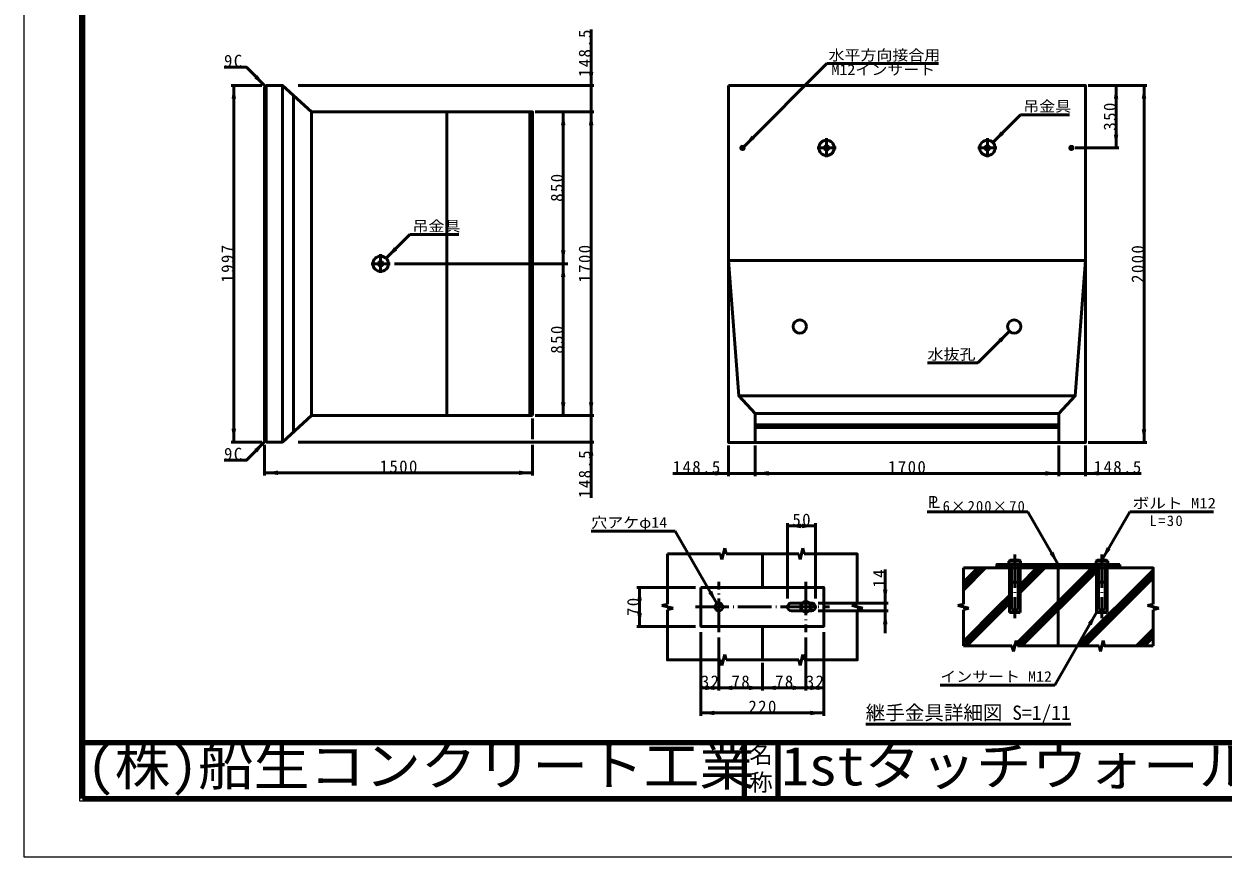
# Model space of a CAD drawing. Units: millimetres, scale not verified, with parts at other scales. Extents: x -2102 to 2102, y -1485 to 1485.
# Drawn here: x -2102 to 47, y -1485 to 7 of the extents above; entities that cross this region are included whole.
import ezdxf
from ezdxf.enums import TextEntityAlignment as Align

# ---------------------------------------------------------------- set-up
doc = ezdxf.new("R2010")
doc.units = ezdxf.units.MM
doc.header["$LTSCALE"] = 5
doc.linetypes.add('DASHED', pattern=[7.5, 6, -1.5])
doc.linetypes.add('LONG_DASHED_DOTTED', pattern=[15.25, 12, -1.5, 0.25, -1.5])
doc.layers.add('0-0_V-nasSTD', color=7, linetype='Continuous', lineweight=50)
doc.layers.add('0-1_0', color=7, linetype='Continuous', lineweight=100)
doc.styles.add('ＭＳ ゴシック', font='')
doc.styles.get('ＭＳ ゴシック').set_extended_font_data('MS Gothic')

msp = doc.modelspace()

# ---------------------------------------------------------------- linework, layer by layer
at = {"layer": '0-0_V-nasSTD', "lineweight": 100}
for p, q in [((-1997.5, 1380), (-1997.5, -1380)), ((-812.5, -1280), (-812.5, -1380)), ((-752.5, -1280), (-752.5, -1380)), ((-1997.5, -1380), (1997.5, -1380))]:
    msp.add_line(p, q, dxfattribs=at)
at = {"layer": '0-0_V-nasSTD'}
for p, q in [((-1086.737, -102.666), (-1086.737, -2.666)), ((-813.427, -212.516), (-664.574, -63.663)), ((-664.574, -63.663), (-464.574, -63.663)), ((-1676.737, -102.666), (-1731.737, -102.666)), ((-1726.737, -102.666), (-1726.737, -741.706)), ((-1668.857, -102.666), (-1671.737, -105.546)), ((-1671.737, -105.546), (-1671.737, -738.826)), ((-1668.857, -741.706), (-1668.857, -102.666)), ((-1639.737, -102.666), (-1587.771, -150.186)), ((-1611.737, -102.666), (-1081.737, -102.666)), ((-91.497, -102.666), (-196.497, -102.666)), ((-146.497, -102.666), (-146.497, -214.666)), ((-96.497, -102.666), (-96.497, -742.666)), ((-1619.771, -723.448), (-1619.771, -120.923)), ((-1345.337, -694.186), (-1345.337, -150.186)), ((-1196.537, -694.186), (-1196.537, -150.186)), ((-1186.737, -150.186), (-1081.737, -150.186)), ((-1136.737, -422.186), (-1136.737, -150.186)), ((-367.287, -204.936), (-317.789, -155.439)), ((-317.789, -155.439), (-229.789, -155.439)), ((-141.497, -214.666), (-219.497, -214.666)), ((-1454.007, -412.456), (-1411.58, -370.03)), ((-1411.58, -370.03), (-1323.58, -370.03)), ((-1438.737, -422.186), (-1128.737, -422.186)), ((-1136.737, -694.186), (-1136.737, -422.186)), ((-201.497, -416.266), (-840.537, -416.266)), ((-394.07, -599.72), (-337.502, -543.151)), ((-484.07, -599.72), (-394.07, -599.72)), ((-822.281, -658.7), (-219.752, -658.7)), ((-1587.771, -694.186), (-1639.737, -741.706)), ((-1191.737, -736.706), (-1191.737, -699.186)), ((-1186.737, -694.186), (-1081.737, -694.186)), ((-1086.737, -694.186), (-1086.737, -741.706)), ((-793.017, -742.666), (-793.017, -690.7)), ((-793.017, -690.7), (-249.017, -690.7)), ((-249.017, -742.666), (-249.017, -690.7)), ((-793.017, -710.666), (-249.017, -710.666)), ((-793.017, -715.466), (-249.017, -715.466)), ((-1676.737, -741.706), (-1731.737, -741.706)), ((-1671.737, -738.826), (-1668.857, -741.706)), ((-1671.737, -801.706), (-1671.737, -746.706)), ((-1611.737, -741.706), (-1081.737, -741.706)), ((-1191.737, -801.706), (-1191.737, -746.706)), ((-1086.737, -741.706), (-1086.737, -841.706)), ((-840.537, -747.666), (-840.537, -802.666)), ((-793.017, -747.666), (-793.017, -802.666)), ((-249.017, -747.666), (-249.017, -802.666)), ((-201.497, -747.666), (-201.497, -802.666)), ((-91.497, -742.666), (-196.497, -742.666)), ((-1191.737, -796.706), (-1671.737, -796.706)), ((-840.537, -797.666), (-940.537, -797.666)), ((-793.017, -797.666), (-840.537, -797.666)), ((-201.497, -797.666), (-101.497, -797.666)), ((-484.581, -866.361), (-304.581, -866.361)), ((-304.581, -866.361), (-249.962, -960.963)), ((-121.962, -866.361), (-171.962, -952.963)), ((-121.962, -866.361), (28.038, -866.361)), ((-1086.462, -900.997), (-936.462, -900.997)), ((-861.462, -1030.901), (-936.462, -900.997)), ((-734.962, -886.963), (-734.962, -1021.963)), ((-734.962, -891.963), (-684.962, -891.963)), ((-684.962, -886.963), (-684.962, -1021.963)), ((-949.962, -941.963), (-854.962, -941.963)), ((-949.962, -1031.963), (-949.962, -941.963)), ((-854.962, -941.963), (-852.462, -951.963)), ((-847.462, -931.963), (-852.462, -951.963)), ((-847.462, -931.963), (-844.962, -941.963)), ((-844.962, -941.963), (-714.962, -941.963)), ((-779.962, -941.963), (-779.962, -1001.963)), ((-714.962, -941.963), (-712.462, -951.963)), ((-707.462, -931.963), (-712.462, -951.963)), ((-707.462, -931.963), (-704.962, -941.963)), ((-419.962, -966.963), (-419.962, -1031.963)), ((-394.259, -966.963), (-419.962, -992.667)), ((-387.187, -966.963), (-419.962, -999.738)), ((-380.116, -966.963), (-419.962, -1006.809)), ((-358.903, -966.963), (-352.903, -960.963)), ((-351.832, -966.963), (-345.832, -960.963)), ((-344.761, -966.963), (-338.761, -960.963)), ((-336.462, -952.963), (-338.462, -954.963)), ((-317.462, -954.963), (-338.462, -954.963)), ((-337.69, -966.963), (-333.962, -963.236)), ((-337.462, -1046.963), (-337.462, -966.963)), ((-319.462, -952.963), (-336.462, -952.963)), ((-333.962, -990.963), (-333.962, -960.963)), ((-189.198, -966.963), (-324.21, -1101.975)), ((-182.127, -966.963), (-322.127, -1106.963)), ((-317.548, -960.963), (-321.962, -965.378)), ((-321.962, -960.963), (-321.962, -990.963)), ((-319.462, -952.963), (-317.462, -954.963)), ((-318.462, -1046.963), (-318.462, -966.963)), ((-288.193, -966.963), (-318.462, -997.233)), ((-281.121, -966.963), (-318.462, -1004.304)), ((-274.05, -966.963), (-318.462, -1011.375)), ((-316.477, -966.963), (-310.477, -960.963)), ((-309.406, -966.963), (-303.406, -960.963)), ((-302.335, -966.963), (-296.335, -960.963)), ((-295.264, -966.963), (-289.264, -960.963)), ((-288.193, -966.963), (-282.193, -960.963)), ((-281.121, -966.963), (-275.121, -960.963)), ((-274.05, -966.963), (-268.05, -960.963)), ((-266.979, -966.963), (-260.979, -960.963)), ((-259.908, -966.963), (-253.908, -960.963)), ((-252.837, -966.963), (-249.962, -964.088)), ((-246.837, -960.963), (-249.962, -964.088)), ((-249.962, -966.963), (-249.962, -1106.963)), ((-245.766, -966.963), (-239.766, -960.963)), ((-238.695, -966.963), (-232.695, -960.963)), ((-231.624, -966.963), (-225.624, -960.963)), ((-224.553, -966.963), (-218.553, -960.963)), ((-217.482, -966.963), (-211.482, -960.963)), ((-210.411, -966.963), (-204.411, -960.963)), ((-203.34, -966.963), (-197.34, -960.963)), ((-196.269, -966.963), (-190.269, -960.963)), ((-189.198, -966.963), (-183.198, -960.963)), ((-180.462, -952.963), (-182.462, -954.963)), ((-161.462, -954.963), (-182.462, -954.963)), ((-182.127, -966.963), (-177.962, -962.799)), ((-181.462, -1046.963), (-181.462, -966.963)), ((-163.462, -952.963), (-180.462, -952.963)), ((-177.962, -990.963), (-177.962, -960.963)), ((-161.984, -960.963), (-165.962, -964.941)), ((-165.962, -960.963), (-165.962, -990.963)), ((-163.462, -952.963), (-161.462, -954.963)), ((-162.462, -1046.963), (-162.462, -966.963)), ((-160.913, -966.963), (-154.913, -960.963)), ((-153.842, -966.963), (-147.842, -960.963)), ((-146.771, -966.963), (-140.771, -960.963)), ((-139.962, -960.963), (-139.962, -966.963)), ((-559.962, -1029.963), (-559.962, -969.963)), ((-315.055, -1106.963), (-181.462, -973.37)), ((-216.061, -1106.963), (-79.962, -970.865)), ((-208.989, -1106.963), (-79.962, -977.936)), ((-201.918, -1106.963), (-79.962, -985.007)), ((-1004.962, -1001.963), (-899.962, -1001.963)), ((-999.962, -1071.963), (-999.962, -1001.963)), ((-333.962, -1040.963), (-333.962, -990.963)), ((-321.962, -1040.963), (-321.962, -990.963)), ((-177.962, -1040.963), (-177.962, -990.963)), ((-165.962, -1040.963), (-165.962, -990.963)), ((-727.962, -1029.963), (-708.025, -1029.963)), ((-695.9, -1029.963), (-691.962, -1029.963)), ((-554.962, -1029.963), (-679.962, -1029.963)), ((-559.962, -1043.963), (-559.962, -1029.963)), ((-358.193, -1036.963), (-337.462, -1016.233)), ((-351.121, -1036.963), (-337.462, -1023.304)), ((-344.05, -1036.963), (-337.462, -1030.375)), ((-959.962, -1034.463), (-949.962, -1031.963)), ((-959.962, -1034.463), (-939.962, -1039.463)), ((-949.962, -1041.963), (-939.962, -1039.463)), ((-708.025, -1043.963), (-727.962, -1043.963)), ((-691.962, -1043.963), (-695.9, -1043.963)), ((-554.962, -1043.963), (-679.962, -1043.963)), ((-619.962, -1034.463), (-609.962, -1031.963)), ((-619.962, -1034.463), (-599.962, -1039.463)), ((-609.962, -1041.963), (-599.962, -1039.463)), ((-559.962, -1083.963), (-559.962, -1043.963)), ((-429.962, -1034.463), (-419.962, -1031.963)), ((-429.962, -1034.463), (-409.962, -1039.463)), ((-358.193, -1036.963), (-419.962, -1098.733)), ((-351.121, -1036.963), (-419.962, -1105.804)), ((-419.962, -1041.963), (-409.962, -1039.463)), ((-419.694, -1041.896), (-419.962, -1042.164)), ((-419.962, -1041.963), (-419.962, -1106.963)), ((-344.05, -1036.963), (-414.05, -1106.963)), ((-318.462, -1046.963), (-337.462, -1046.963)), ((-256.462, -1176.867), (-181.462, -1046.963)), ((-162.462, -1046.963), (-181.462, -1046.963)), ((-89.962, -1034.463), (-79.962, -1031.963)), ((-89.962, -1034.463), (-69.962, -1039.463)), ((-79.962, -1041.963), (-69.962, -1039.463)), ((-79.962, -1041.963), (-79.962, -1106.963)), ((-71.051, -1039.735), (-70.616, -1039.3)), ((-1004.962, -1071.963), (-899.962, -1071.963)), ((-779.962, -1071.963), (-779.962, -1131.963)), ((-889.962, -1081.963), (-889.962, -1231.963)), ((-857.962, -1091.963), (-857.962, -1186.963)), ((-701.962, -1091.963), (-701.962, -1186.963)), ((-669.962, -1081.963), (-669.962, -1231.963)), ((-109.994, -1106.963), (-79.962, -1076.931)), ((-102.923, -1106.963), (-79.962, -1084.002)), ((-95.852, -1106.963), (-79.962, -1091.073)), ((-419.962, -1106.963), (-332.962, -1106.963)), ((-332.962, -1106.963), (-330.462, -1116.963)), ((-332.21, -1109.975), (-327.551, -1105.316)), ((-325.462, -1096.963), (-330.462, -1116.963)), ((-325.462, -1096.963), (-322.962, -1106.963)), ((-322.962, -1106.963), (-176.962, -1106.963)), ((-176.962, -1106.963), (-174.462, -1116.963)), ((-169.462, -1096.963), (-174.462, -1116.963)), ((-854.962, -1131.963), (-852.462, -1141.963)), ((-847.462, -1121.963), (-852.462, -1141.963)), ((-847.462, -1121.963), (-844.962, -1131.963)), ((-714.962, -1131.963), (-844.962, -1131.963)), ((-779.962, -1136.963), (-779.962, -1186.963)), ((-714.962, -1131.963), (-712.462, -1141.963)), ((-707.462, -1121.963), (-712.462, -1141.963)), ((-707.462, -1121.963), (-704.962, -1131.963)), ((-889.962, -1181.963), (-857.962, -1181.963)), ((-857.962, -1181.963), (-779.962, -1181.963)), ((-779.962, -1181.963), (-701.962, -1181.963)), ((-669.962, -1181.963), (-701.962, -1181.963)), ((-256.462, -1176.867), (-461.462, -1176.867)), ((-889.962, -1226.963), (-669.962, -1226.963)), ((-594.962, -1246.991), (-227.462, -1246.991))]:
    msp.add_line(p, q, dxfattribs=at)
at = {"layer": '0-0_V-nasSTD', "linetype": 'LONG_DASHED_DOTTED'}
for p, q in [((-820.377, -214.666), (-810.777, -214.666)), ((-815.577, -219.466), (-815.577, -209.866)), ((-681.977, -214.666), (-648.057, -214.666)), ((-665.017, -197.226), (-665.017, -231.146)), ((-393.977, -214.666), (-360.057, -214.666)), ((-377.017, -197.226), (-377.017, -231.146)), ((-231.257, -214.666), (-221.657, -214.666)), ((-226.457, -219.466), (-226.457, -209.866)), ((-1463.737, -404.746), (-1463.737, -438.666)), ((-1480.697, -422.186), (-1446.777, -422.186)), ((-327.962, -942.963), (-327.962, -1056.963)), ((-171.962, -942.963), (-171.962, -1056.963)), ((-857.962, -1081.963), (-857.962, -991.963)), ((-701.962, -991.963), (-701.962, -1081.963)), ((-899.962, -1036.963), (-659.962, -1036.963))]:
    msp.add_line(p, q, dxfattribs=at)
at = {"layer": '0-0_V-nasSTD', "linetype": 'DASHED'}
for p, q in [((-708.025, -1029.963), (-695.9, -1029.963)), ((-695.9, -1043.963), (-708.025, -1043.963))]:
    msp.add_line(p, q, dxfattribs=at)
at = {"layer": '0-0_V-nasSTD', "lineweight": 18}
for points in [[(-2102.5, -1485), (-2102.5, 1485), (2102.5, 1485), (2102.5, -1485)], [(-2002.5, -1385), (-2002.5, 1385), (2002.5, 1385), (2002.5, -1385)]]:
    msp.add_lwpolyline(points, close=True, dxfattribs=at)
at = {"layer": '0-0_V-nasSTD'}
for points in [[(-1670.297, -104.106), (-1704.238, -70.165), (-1744.238, -70.165)], [(-1668.857, -741.706), (-1639.737, -741.706), (-1639.737, -102.666), (-1668.857, -102.666)], [(-1086.737, -694.186), (-1086.737, -150.186), (-1086.737, -102.666)], [(-1191.737, -694.186), (-1191.737, -150.186), (-1587.771, -150.186)], [(-1191.737, -694.186), (-1587.771, -694.186), (-1587.771, -150.186)], [(-840.537, -416.266), (-822.281, -658.7), (-793.017, -690.7)], [(-201.497, -416.266), (-219.752, -658.7), (-249.017, -690.7)], [(-1670.297, -740.266), (-1704.238, -774.207), (-1744.238, -774.207)], [(-793.017, -797.666), (-249.017, -797.666), (-201.497, -797.666)], [(-704.962, -941.963), (-609.962, -941.963), (-609.962, -1031.963)], [(-79.962, -1031.963), (-79.962, -966.963), (-419.962, -966.963)], [(-139.962, -960.963), (-359.962, -960.963), (-359.962, -966.963)], [(-338.462, -954.963), (-338.462, -960.963), (-317.462, -960.963), (-317.462, -954.963)], [(-182.462, -954.963), (-182.462, -960.963), (-161.462, -960.963), (-161.462, -954.963)], [(-711.056, -1031.713), (-701.962, -1026.463), (-692.869, -1031.713), (-692.869, -1042.213)], [(-854.962, -1131.963), (-949.962, -1131.963), (-949.962, -1041.963)], [(-692.869, -1042.213), (-701.962, -1047.463), (-711.056, -1042.213), (-711.056, -1031.713)], [(-609.962, -1041.963), (-609.962, -1131.963), (-704.962, -1131.963)], [(-169.462, -1096.963), (-166.962, -1106.963), (-79.962, -1106.963)]]:
    msp.add_lwpolyline(points, dxfattribs=at)
for points in [[(-840.537, -102.666), (-840.537, -742.666), (-201.497, -742.666), (-201.497, -102.666)], [(-889.962, -1001.963), (-889.962, -1071.963), (-669.962, -1071.963), (-669.962, -1001.963)]]:
    msp.add_lwpolyline(points, close=True, dxfattribs=at)
for centre, radius in [((-815.577, -214.666), 3.04), ((-815.577, -214.666), 1.92), ((-815.577, -214.666), 1.6), ((-665.017, -214.666), 13.76), ((-665.017, -214.666), 4), ((-377.017, -214.666), 13.76), ((-377.017, -214.666), 4), ((-226.457, -214.666), 3.04), ((-226.457, -214.666), 1.92), ((-226.457, -214.666), 1.6), ((-1463.737, -422.186), 13.76), ((-1463.737, -422.186), 4), ((-713.017, -534.666), 12), ((-329.017, -534.666), 12), ((-857.962, -1036.963), 7), ((-701.962, -1036.963), 8.5)]:
    msp.add_circle(centre, radius, dxfattribs=at)
for centre, radius, start, end in [((-327.962, -981.526), 28.562, 68.4314, 111.5686), ((-171.962, -981.526), 28.562, 68.4314, 111.5686), ((-327.962, -982.963), 10, 233.1301, 306.8699), ((-171.962, -982.963), 10, 233.1301, 306.8699), ((-727.962, -1036.963), 7, 90, 270), ((-691.962, -1036.963), 7, 270, 90), ((-327.962, -1032.963), 10, 233.1301, 306.8699), ((-171.962, -1032.963), 10, 233.1301, 306.8699)]:
    msp.add_arc(centre, radius, start, end, dxfattribs=at)
for points in [[(-1687.267, -87.135), (-1684.439, -84.307), (-1670.297, -104.106)], [(-1090.737, -78.666), (-1086.737, -102.666), (-1086.737, -78.666)], [(-1086.737, -102.666), (-1086.737, -78.666), (-1082.737, -78.666)], [(-1730.737, -126.666), (-1726.737, -126.666), (-1726.737, -102.666)], [(-1726.737, -126.666), (-1726.737, -102.666), (-1722.737, -126.666)], [(-1690.096, -89.964), (-1687.267, -87.135), (-1670.297, -104.106)], [(-150.497, -126.666), (-146.497, -126.666), (-146.497, -102.666)], [(-146.497, -126.666), (-146.497, -102.666), (-142.497, -126.666)], [(-100.497, -126.666), (-96.497, -126.666), (-96.497, -102.666)], [(-96.497, -126.666), (-96.497, -102.666), (-92.497, -126.666)], [(-1140.737, -174.186), (-1136.737, -174.186), (-1136.737, -150.186)], [(-1136.737, -174.186), (-1136.737, -150.186), (-1132.737, -174.186)], [(-1090.737, -174.186), (-1086.737, -174.186), (-1086.737, -150.186)], [(-1086.737, -174.186), (-1086.737, -150.186), (-1082.737, -174.186)], [(-813.427, -212.516), (-799.285, -192.717), (-796.456, -195.546)], [(-367.287, -204.936), (-353.145, -185.137), (-350.316, -187.965)], [(-367.287, -204.936), (-350.316, -187.965), (-347.488, -190.794)], [(-150.497, -190.666), (-146.497, -214.666), (-146.497, -190.666)], [(-146.497, -214.666), (-146.497, -190.666), (-142.497, -190.666)], [(-813.427, -212.516), (-796.456, -195.546), (-793.628, -198.374)], [(-1454.007, -412.456), (-1439.865, -392.657), (-1437.036, -395.485)], [(-1454.007, -412.456), (-1437.036, -395.485), (-1434.208, -398.314)], [(-1140.737, -398.186), (-1136.737, -422.186), (-1136.737, -398.186)], [(-1136.737, -422.186), (-1136.737, -398.186), (-1132.737, -398.186)], [(-1140.737, -446.186), (-1136.737, -446.186), (-1136.737, -422.186)], [(-1136.737, -446.186), (-1136.737, -422.186), (-1132.737, -446.186)], [(-357.301, -557.293), (-354.472, -560.122), (-337.502, -543.151)], [(-354.472, -560.122), (-351.644, -562.95), (-337.502, -543.151)], [(-1140.737, -670.186), (-1136.737, -694.186), (-1136.737, -670.186)], [(-1136.737, -694.186), (-1136.737, -670.186), (-1132.737, -670.186)], [(-1090.737, -670.186), (-1086.737, -694.186), (-1086.737, -670.186)], [(-1086.737, -694.186), (-1086.737, -670.186), (-1082.737, -670.186)], [(-1730.737, -717.706), (-1726.737, -741.706), (-1726.737, -717.706)], [(-1726.737, -741.706), (-1726.737, -717.706), (-1722.737, -717.706)], [(-100.497, -718.666), (-96.497, -742.666), (-96.497, -718.666)], [(-96.497, -742.666), (-96.497, -718.666), (-92.497, -718.666)], [(-1690.096, -754.408), (-1687.267, -757.236), (-1670.297, -740.266)], [(-1687.267, -757.236), (-1684.439, -760.065), (-1670.297, -740.266)], [(-1090.737, -765.706), (-1086.737, -765.706), (-1086.737, -741.706)], [(-1086.737, -765.706), (-1086.737, -741.706), (-1082.737, -765.706)], [(-1671.737, -796.706), (-1647.737, -796.706), (-1647.737, -792.706)], [(-1215.737, -796.706), (-1215.737, -792.706), (-1191.737, -796.706)], [(-864.537, -797.666), (-864.537, -793.666), (-840.537, -797.666)], [(-793.017, -797.666), (-769.017, -797.666), (-769.017, -793.666)], [(-273.017, -797.666), (-273.017, -793.666), (-249.017, -797.666)], [(-201.497, -797.666), (-177.497, -797.666), (-177.497, -793.666)], [(-1671.737, -796.706), (-1647.737, -800.706), (-1647.737, -796.706)], [(-1215.737, -800.706), (-1215.737, -796.706), (-1191.737, -796.706)], [(-864.537, -801.666), (-864.537, -797.666), (-840.537, -797.666)], [(-793.017, -797.666), (-769.017, -801.666), (-769.017, -797.666)], [(-273.017, -801.666), (-273.017, -797.666), (-249.017, -797.666)], [(-201.497, -797.666), (-177.497, -801.666), (-177.497, -797.666)], [(-734.962, -891.963), (-710.962, -891.963), (-710.962, -887.963)], [(-734.962, -891.963), (-710.962, -895.963), (-710.962, -891.963)], [(-708.962, -891.963), (-708.962, -887.963), (-684.962, -891.963)], [(-708.962, -895.963), (-708.962, -891.963), (-684.962, -891.963)], [(-265.427, -942.178), (-261.962, -940.178), (-249.962, -960.963)], [(-261.962, -940.178), (-258.498, -938.178), (-249.962, -960.963)], [(-171.962, -952.963), (-163.427, -930.178), (-159.962, -932.178)], [(-171.962, -952.963), (-159.962, -932.178), (-156.498, -934.178)], [(-1003.962, -1025.963), (-999.962, -1025.963), (-999.962, -1001.963)], [(-999.962, -1025.963), (-999.962, -1001.963), (-995.962, -1025.963)], [(-876.927, -1012.116), (-873.462, -1010.116), (-861.462, -1030.901)], [(-873.462, -1010.116), (-869.998, -1008.116), (-861.462, -1030.901)], [(-563.962, -1005.963), (-559.962, -1029.963), (-559.962, -1005.963)], [(-559.962, -1029.963), (-559.962, -1005.963), (-555.962, -1005.963)], [(-1003.962, -1047.963), (-999.962, -1071.963), (-999.962, -1047.963)], [(-999.962, -1071.963), (-999.962, -1047.963), (-995.962, -1047.963)], [(-563.962, -1067.963), (-559.962, -1067.963), (-559.962, -1043.963)], [(-559.962, -1067.963), (-559.962, -1043.963), (-555.962, -1067.963)], [(-196.927, -1065.748), (-193.462, -1067.748), (-181.462, -1046.963)], [(-193.462, -1067.748), (-189.998, -1069.748), (-181.462, -1046.963)], [(-889.962, -1181.963), (-865.962, -1181.963), (-865.962, -1177.963)], [(-889.962, -1181.963), (-865.962, -1185.963), (-865.962, -1181.963)], [(-881.962, -1181.963), (-881.962, -1177.963), (-857.962, -1181.963)], [(-881.962, -1185.963), (-881.962, -1181.963), (-857.962, -1181.963)], [(-857.962, -1181.963), (-833.962, -1181.963), (-833.962, -1177.963)], [(-857.962, -1181.963), (-833.962, -1185.963), (-833.962, -1181.963)], [(-803.962, -1181.963), (-803.962, -1177.963), (-779.962, -1181.963)], [(-803.962, -1185.963), (-803.962, -1181.963), (-779.962, -1181.963)], [(-779.962, -1181.963), (-755.962, -1181.963), (-755.962, -1177.963)], [(-779.962, -1181.963), (-755.962, -1185.963), (-755.962, -1181.963)], [(-725.962, -1181.963), (-725.962, -1177.963), (-701.962, -1181.963)], [(-725.962, -1185.963), (-725.962, -1181.963), (-701.962, -1181.963)], [(-701.962, -1181.963), (-677.962, -1181.963), (-677.962, -1177.963)], [(-701.962, -1181.963), (-677.962, -1185.963), (-677.962, -1181.963)], [(-693.962, -1181.963), (-693.962, -1177.963), (-669.962, -1181.963)], [(-693.962, -1185.963), (-693.962, -1181.963), (-669.962, -1181.963)], [(-889.962, -1226.963), (-865.962, -1226.963), (-865.962, -1222.963)], [(-693.962, -1226.963), (-693.962, -1222.963), (-669.962, -1226.963)], [(-889.962, -1226.963), (-865.962, -1230.963), (-865.962, -1226.963)], [(-693.962, -1230.963), (-693.962, -1226.963), (-669.962, -1226.963)]]:
    msp.add_solid(points, dxfattribs=at)
at = {"layer": '0-1_0'}
msp.add_line((-1997.5, -1280), (1997.5, -1280), dxfattribs=at)

# ---------------------------------------------------------------- texts
at = {"layer": '0-0_V-nasSTD', "style": 'ＭＳ ゴシック'}
for s, height, width, p in [('水平方向接合用', 19.06, 1.1, (-661.574, -63.663)), ('M12インサート', 19.06, 1.1, (-656.324, -89.663)), ('吊金具', 19.06, 1.1, (-312.789, -155.439)), ('吊金具', 19.06, 1.1, (-1406.58, -370.03)), ('水抜孔', 19.06, 1.1, (-484.07, -599.72)), ('Ｐ', 21.63, 0.9, (-487.704, -866.361)), ('Ｌ', 21.63, 0.9, (-483.081, -866.361)), ('ボルト M12', 19.06, 1.15, (-116.962, -866.361)), ('穴アケφ14', 19.06, 1.1, (-1086.462, -900.997)), ('インサート M12', 19.06, 1.1, (-461.462, -1176.867)), ('(株)船生コンクリート工業', 69.65, 1.05, (-1990, -1377.45)), ('1stタッチウォール標準型', 69.65, 1.05, (-746.25, -1377.53))]:
    msp.add_text(s, height=height, dxfattribs=dict(at, width=width)).set_placement(p, align=Align.BOTTOM_LEFT)
for s, height, p in [('継手金具詳細図 S=1/11', 25.66, (-594.962, -1246.991)), ('名', 30.79, (-803.518, -1326.001)), ('称', 30.79, (-803.524, -1375.99))]:
    msp.add_text(s, height=height, dxfattribs=at).set_placement(p, align=Align.BOTTOM_LEFT)
at = {"layer": '0-0_V-nasSTD', "char_height": 21.99, "attachment_point": 7, "rotation": 90, "style": 'ＭＳ ゴシック'}
for s, insert in [('\\T1.17;148.5', (-1086.737, -87.666)), ('\\T1.17;350', (-146.497, -183.666)), ('\\T1.17;850', (-1136.737, -311.186)), ('\\T1.17;1997', (-1726.737, -455.936)), ('\\T1.17;1700', (-1086.737, -455.936)), ('\\T1.17;2000', (-96.497, -456.416)), ('\\T1.17;850', (-1136.737, -583.186)), ('\\T1.17;148.5', (-1086.737, -841.706)), ('\\T1.17;14', (-559.962, -1002.463)), ('\\T1.17;70', (-999.962, -1053.213))]:
    msp.add_mtext(s, dxfattribs=dict(at, insert=insert))
at = {"layer": '0-0_V-nasSTD', "attachment_point": 7, "style": 'ＭＳ ゴシック'}
for s, insert, char_height in [('\\T1.17;9C', (-1744.238, -70.165), 21.99), ('\\T1.17;9C', (-1744.238, -774.207), 21.99), ('\\T1.17;1500', (-1465.487, -796.706), 21.99), ('\\T1.17;148.5', (-940.537, -797.666), 21.99), ('\\T1.17;1700', (-554.767, -797.666), 21.99), ('\\T1.17;148.5', (-186.497, -797.666), 21.99), ('\\T1.15;6×200×70', (-457.081, -866.361), 19.06), ('\\T1.17;50', (-726.213, -891.963), 21.99), ('\\T1.19;L=30', (-86.493, -892.361), 19.06), ('\\T1.17;32', (-890.213, -1181.963), 21.99), ('\\T1.17;78', (-835.213, -1181.963), 21.99), ('\\T1.17;78', (-757.213, -1181.963), 21.99), ('\\T1.17;32', (-702.213, -1181.963), 21.99), ('\\T1.17;220', (-804.962, -1226.963), 21.99)]:
    msp.add_mtext(s, dxfattribs=dict(at, insert=insert, char_height=char_height))

doc.saveas('drawing.dxf')
